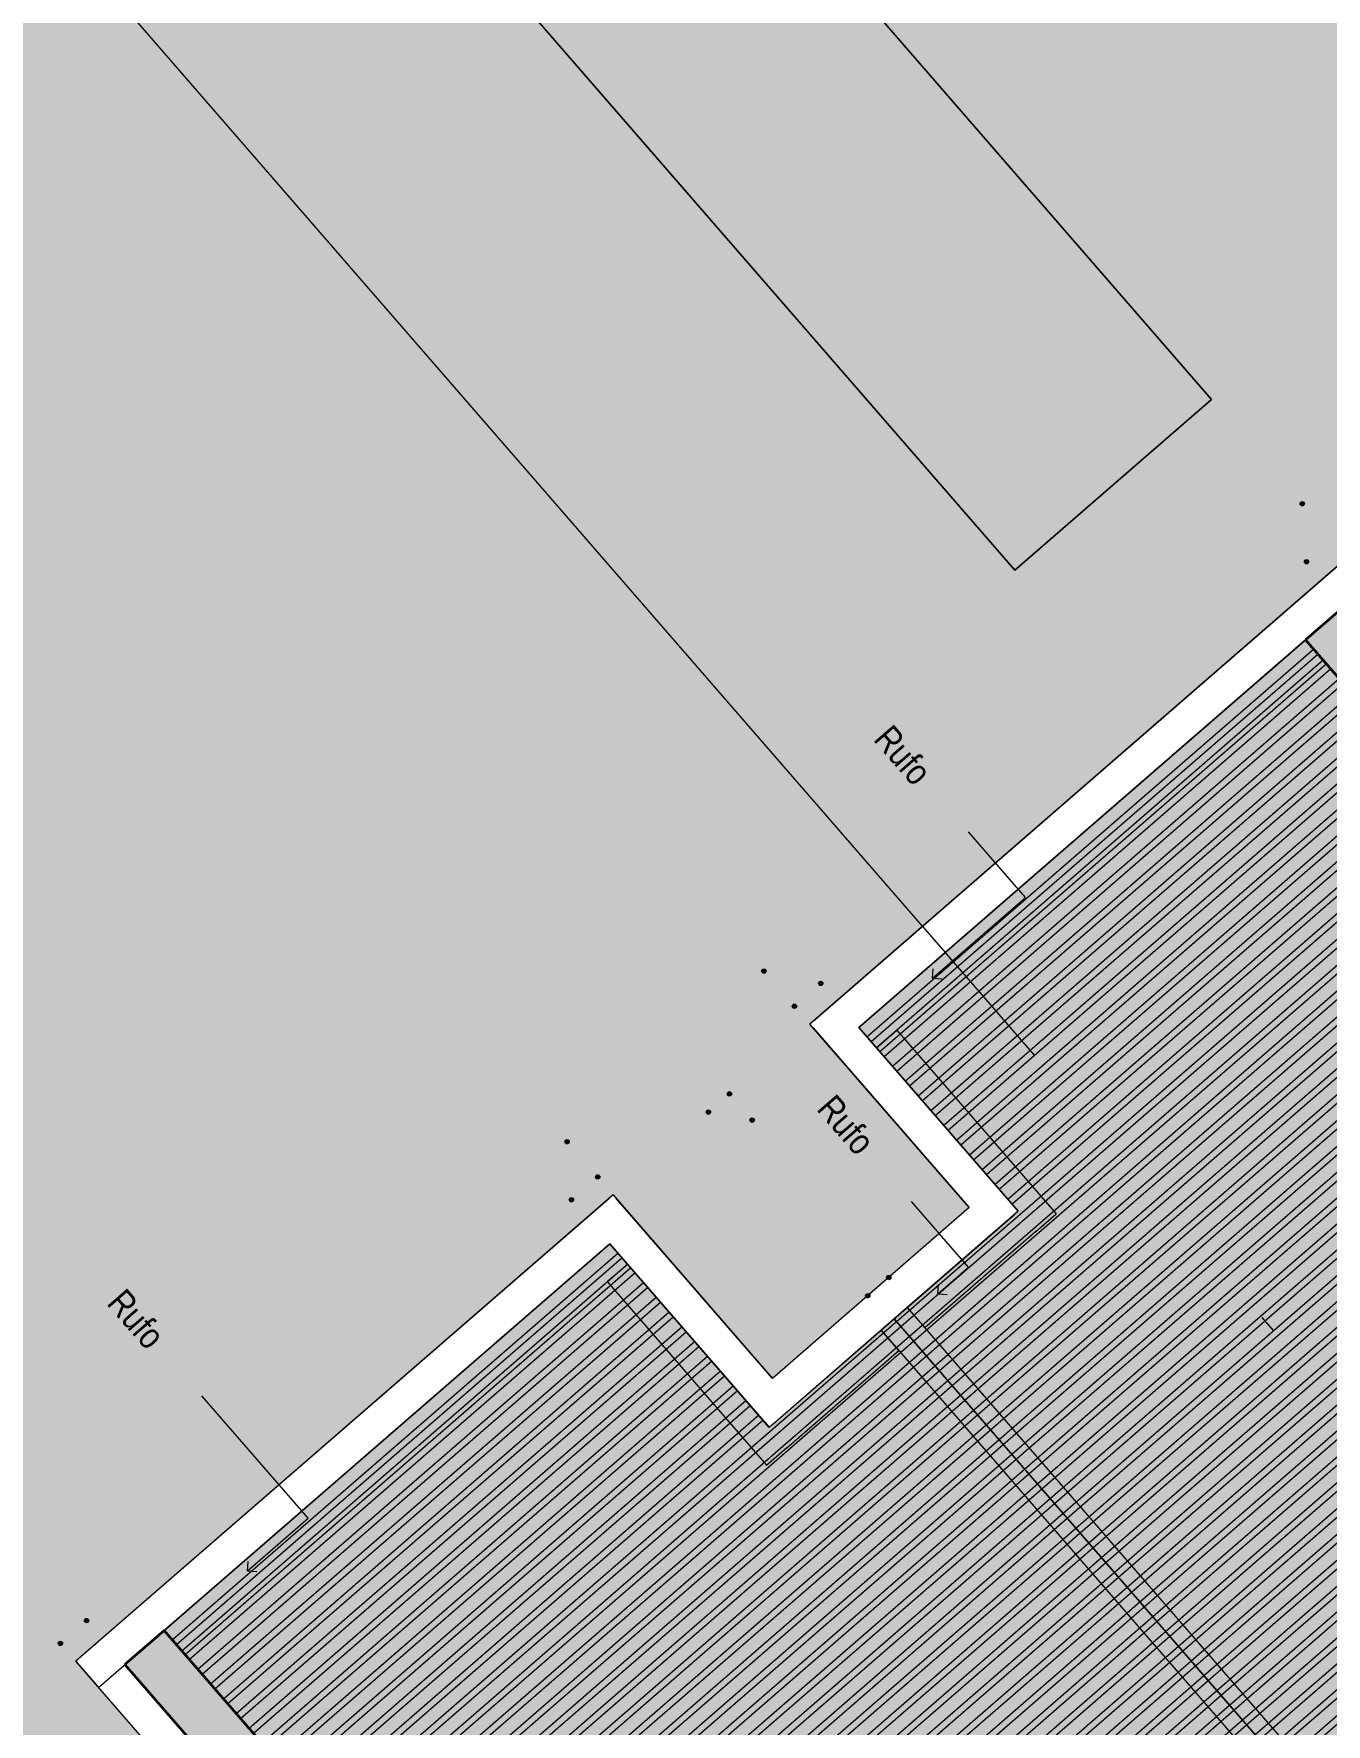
# Model space of a CAD drawing. Extents: x -175 to 397, y -1718 to -729.
# Drawn here: x 96.82 to 104.26, y -1378.06 to -1368.33 of the extents above; entities that cross this region are included whole.
import ezdxf

# ---------------------------------------------------------------- set-up
doc = ezdxf.new("R2010")
doc.units = 0
doc.header["$LTSCALE"] = 2
doc.set_wipeout_variables(frame=1)
doc.linetypes.add('Dot & Dashed', pattern=[0.012, 0.01, -0.001, 0, -0.001])
doc.linetypes.add('Wipeout_Contour', pattern=[1, 0, -1])
for name, color, linetype, lineweight in [('01_PLANTA COBERTURA_5_COBERTURA-LINHAS.EXEC_Caneta_No__241', 7, 'Continuous', 13), ('01_PLANTA COBERTURA_5_ESTRUTURA-COB.EST_Caneta_No__1', 7, 'Continuous', 35), ('01_PLANTA COBERTURA_5_ESTRUTURA-COB.EST_Caneta_No__241', 7, 'Continuous', 13), ('01_PLANTA COBERTURA_5_LAJES.EST_Caneta_No__241', 7, 'Continuous', 13), ('01_PLANTA COBERTURA_5_LAJES.EST_Caneta_No__99', 7, 'Continuous', 20), ('01_PLANTA COBERTURA_5_PAREDE CONSTRUIR_Caneta_No__241', 7, 'Continuous', 13), ('01_PLANTA COBERTURA_5_TERRENO.ARQ_Caneta_No__241', 7, 'Continuous', 13)]:
    doc.layers.add(name, color=color, linetype=linetype, lineweight=lineweight)
for name, color, linetype, lineweight, true_color in [('01_PLANTA COBERTURA_5_COTAS IMPLANTAÇÃO.EXEC_Caneta_No__25', 7, 'Continuous', 13, 0x982312), ('01_PLANTA COBERTURA_5_ESTRUTURA-COB.EST_Caneta_No__13', 7, 'Continuous', 0, 0xaaaaaa), ('01_PLANTA COBERTURA_5_ESTRUTURA-COB.EST_Caneta_No__19', 7, 'Continuous', 0, 0xe9e9e9), ('01_PLANTA COBERTURA_5_ESTRUTURA-COB.EST_Caneta_No__9', 7, 'Continuous', 5, 0x020202), ('01_PLANTA COBERTURA_5_LAJES.EST_Caneta_No__18', 7, 'Continuous', 0, 0xdfdfdf), ('01_PLANTA COBERTURA_5_LAJES.EST_Caneta_No__19', 7, 'Continuous', 0, 0xe9e9e9)]:
    doc.layers.add(name, color=color, linetype=linetype, lineweight=lineweight, true_color=true_color)
for name, color, linetype in [('01_PLANTA COBERTURA_5_ESTRUTURA-COB.EST', 7, 'Continuous'), ('01_PLANTA COBERTURA_5_PAREDE CONSTRUIR', 7, 'Continuous'), ('01_PLANTA COBERTURA_5_TERRENO.ARQ', 7, 'Continuous'), ('ARQ-COTAS', 7, 'Continuous'), ('F-SC-SUPERFICIE', 7, 'Continuous')]:
    doc.layers.add(name, color=color, linetype=linetype)
doc.styles.add('GENERATED_STYLE_2', font='ARIALN.TTF')
doc.styles.add('ROMANS', font='ROMANS.shx')
doc.dimstyles.new('1-500', dxfattribs={"dimscale": 5, "dimtxt": 0.15, "dimasz": 0.1, "dimexe": 0.05, "dimexo": 0.1, "dimgap": 0.03, "dimtad": 1, "dimzin": 5, "dimdsep": 46, "dimtxsty": 'ROMANS', "dimblk": 'OBLIQUE', "dimcen": 0, "dimclrd": 256, "dimclre": 256, "dimclrt": 2, "dimadec": 0, "dimazin": 0, "dimtfac": 1, "dimtofl": 0, "dimtmove": 2, "dimatfit": 3, "dimldrblk": 'OBLIQUE', "dimfxl": 0.04, "dimtolj": 1, "dimtzin": 1, "dimarcsym": 0})
pattern_1 = [(90, (184.42084, -1352.6369), (-0.1125, -7e-18), []), (90, (184.38334, -1352.6369), (-0.1125, -7e-18), [])]

# ---------------------------------------------------------------- blocks, each defined once
blk = doc.blocks.new('IMPLANTAÇÃO')
at = {"layer": '01_PLANTA COBERTURA_5_COTAS IMPLANTAÇÃO.EXEC_Caneta_No__25', "linetype": 'Continuous', "lineweight": 13, "true_color": 0x982312}
for points in [[(117.4902, -1385.2366), (117.4911, -1385.2414), (117.4938, -1385.2454), (117.4979, -1385.2481), (117.5027, -1385.2491), (117.5075, -1385.2481), (117.5115, -1385.2454), (117.5142, -1385.2414), (117.5152, -1385.2366), (117.5142, -1385.2318), (117.5115, -1385.2278), (117.5075, -1385.225), (117.5027, -1385.2241), (117.4979, -1385.225), (117.4938, -1385.2278), (117.4911, -1385.2318)], [(117.7585, -1385.4366), (117.7595, -1385.4414), (117.7622, -1385.4454), (117.7663, -1385.4481), (117.771, -1385.4491), (117.7758, -1385.4481), (117.7799, -1385.4454), (117.7826, -1385.4414), (117.7835, -1385.4366), (117.7826, -1385.4318), (117.7799, -1385.4278), (117.7758, -1385.425), (117.771, -1385.4241), (117.7663, -1385.425), (117.7622, -1385.4278), (117.7595, -1385.4318)], [(117.7585, -1389.1407), (117.7595, -1389.1454), (117.7622, -1389.1495), (117.7663, -1389.1522), (117.771, -1389.1532), (117.7758, -1389.1522), (117.7799, -1389.1495), (117.7826, -1389.1454), (117.7835, -1389.1407), (117.7826, -1389.1359), (117.7799, -1389.1318), (117.7758, -1389.1291), (117.771, -1389.1282), (117.7663, -1389.1291), (117.7622, -1389.1318), (117.7595, -1389.1359)], [(117.4902, -1389.3407), (117.4911, -1389.3454), (117.4938, -1389.3495), (117.4979, -1389.3522), (117.5027, -1389.3532), (117.5075, -1389.3522), (117.5115, -1389.3495), (117.5142, -1389.3454), (117.5152, -1389.3407), (117.5142, -1389.3359), (117.5115, -1389.3318), (117.5075, -1389.3291), (117.5027, -1389.3282), (117.4979, -1389.3291), (117.4938, -1389.3318), (117.4911, -1389.3359)], [(117.7585, -1389.3407), (117.7595, -1389.3454), (117.7622, -1389.3495), (117.7663, -1389.3522), (117.771, -1389.3532), (117.7758, -1389.3522), (117.7799, -1389.3495), (117.7826, -1389.3454), (117.7835, -1389.3407), (117.7826, -1389.3359), (117.7799, -1389.3318), (117.7758, -1389.3291), (117.771, -1389.3282), (117.7663, -1389.3291), (117.7622, -1389.3318), (117.7595, -1389.3359)], [(117.8943, -1389.9544), (117.8953, -1389.9591), (117.898, -1389.9632), (117.902, -1389.9659), (117.9068, -1389.9669), (117.9116, -1389.9659), (117.9156, -1389.9632), (117.9183, -1389.9591), (117.9193, -1389.9544), (117.9183, -1389.9496), (117.9156, -1389.9455), (117.9116, -1389.9428), (117.9068, -1389.9419), (117.902, -1389.9428), (117.898, -1389.9455), (117.8953, -1389.9496)], [(118.0943, -1389.9544), (118.0953, -1389.9591), (118.098, -1389.9632), (118.102, -1389.9659), (118.1068, -1389.9669), (118.1116, -1389.9659), (118.1156, -1389.9632), (118.1183, -1389.9591), (118.1193, -1389.9544), (118.1183, -1389.9496), (118.1156, -1389.9455), (118.1116, -1389.9428), (118.1068, -1389.9419), (118.102, -1389.9428), (118.098, -1389.9455), (118.0953, -1389.9496)], [(117.8943, -1390.1146), (117.8953, -1390.1194), (117.898, -1390.1235), (117.902, -1390.1262), (117.9068, -1390.1271), (117.9116, -1390.1262), (117.9156, -1390.1235), (117.9183, -1390.1194), (117.9193, -1390.1146), (117.9183, -1390.1098), (117.9156, -1390.1058), (117.9116, -1390.1031), (117.9068, -1390.1021), (117.902, -1390.1031), (117.898, -1390.1058), (117.8953, -1390.1098)], [(117.4902, -1390.8406), (117.4911, -1390.8454), (117.4938, -1390.8494), (117.4979, -1390.8521), (117.5027, -1390.8531), (117.5075, -1390.8521), (117.5115, -1390.8494), (117.5142, -1390.8454), (117.5152, -1390.8406), (117.5142, -1390.8358), (117.5115, -1390.8318), (117.5075, -1390.829), (117.5027, -1390.8281), (117.4979, -1390.829), (117.4938, -1390.8318), (117.4911, -1390.8358)], [(117.7585, -1390.8406), (117.7595, -1390.8454), (117.7622, -1390.8494), (117.7663, -1390.8521), (117.771, -1390.8531), (117.7758, -1390.8521), (117.7799, -1390.8494), (117.7826, -1390.8454), (117.7835, -1390.8406), (117.7826, -1390.8358), (117.7799, -1390.8318), (117.7758, -1390.829), (117.771, -1390.8281), (117.7663, -1390.829), (117.7622, -1390.8318), (117.7595, -1390.8358)], [(117.7585, -1391.0406), (117.7595, -1391.0454), (117.7622, -1391.0494), (117.7663, -1391.0521), (117.771, -1391.0531), (117.7758, -1391.0521), (117.7799, -1391.0494), (117.7826, -1391.0454), (117.7835, -1391.0406), (117.7826, -1391.0358), (117.7799, -1391.0318), (117.7758, -1391.029), (117.771, -1391.0281), (117.7663, -1391.029), (117.7622, -1391.0318), (117.7595, -1391.0358)], [(117.7585, -1394.7371), (117.7595, -1394.7419), (117.7622, -1394.7459), (117.7663, -1394.7486), (117.771, -1394.7496), (117.7758, -1394.7486), (117.7799, -1394.7459), (117.7826, -1394.7419), (117.7835, -1394.7371), (117.7826, -1394.7323), (117.7799, -1394.7282), (117.7758, -1394.7255), (117.771, -1394.7246), (117.7663, -1394.7255), (117.7622, -1394.7282), (117.7595, -1394.7323)], [(117.7585, -1394.9371), (117.7595, -1394.9419), (117.7622, -1394.9459), (117.7663, -1394.9486), (117.771, -1394.9496), (117.7758, -1394.9486), (117.7799, -1394.9459), (117.7826, -1394.9419), (117.7835, -1394.9371), (117.7826, -1394.9323), (117.7799, -1394.9282), (117.7758, -1394.9255), (117.771, -1394.9246), (117.7663, -1394.9255), (117.7622, -1394.9282), (117.7595, -1394.9323)]]:
    blk.add_hatch(color=24, dxfattribs=at).paths.add_polyline_path(points)
at = {"layer": '01_PLANTA COBERTURA_5_LAJES.EST_Caneta_No__18', "linetype": 'Continuous', "lineweight": 0, "true_color": 0xdfdfdf}
h = blk.add_hatch(dxfattribs=at)
h.set_pattern_fill('PISO_EXTERNO__0005', color=254, style=0, pattern_type=2)
h.set_pattern_definition([(45, (184.42084, -1352.0369), (-0.1909188, 0.1909188), [0, -0.18, 0, -0.27]), (110, (185.02084, -1352.0369), (0.253717, 0.09234544), [0, -0.132, 0, -0.228])])
h.paths.add_polyline_path([(107.9069, -1417.7385), (110.6069, -1417.7385, -0.414214), (108.6069, -1419.7385), (117.6068, -1419.7385, -0.414214), (115.6068, -1417.7385), (115.6068, -1414.9379), (115.6068, -1398.0371, -0.414214), (117.9068, -1395.7371), (118.5068, -1395.7371), (118.5068, -1394.9371), (117.9068, -1394.9371), (117.9068, -1390.841), (119.3068, -1390.841), (119.3068, -1389.3407), (117.9068, -1389.3407), (117.9068, -1385.2366), (119.3068, -1385.2366), (127.7068, -1385.2366), (130.6068, -1385.2366), (140.4068, -1385.2366), (140.4068, -1394.9371), (130.6068, -1394.9371), (130.6068, -1399.7371), (140.4068, -1399.7371), (140.4068, -1403.4885), (138.8072, -1403.4885), (138.8072, -1404.9875), (140.4068, -1404.9875), (140.4068, -1412.9375), (135.5045, -1412.9375), (135.5045, -1413.7375), (140.0599, -1413.7375), (140.0599, -1419.7385), (140.4068, -1419.7385), (142.9068, -1419.7385), (142.9068, -1380.7385), (142.7068, -1380.7385), (142.7068, -1412.9375), (141.4068, -1412.9375), (141.4068, -1382.6385), (117.9068, -1382.6385), (117.9068, -1380.7385), (107.9069, -1380.7385)])
h.paths.add_polyline_path([(110.6069, -1397.7385), (108.1069, -1397.7385), (108.1069, -1395.7261), (108.6225, -1395.7277, -0.414214), (110.6069, -1397.7245)], flags=0)
h.paths.add_polyline_path([(110.6069, -1398.2215, -0.009328), (110.6069, -1398.2973)], flags=0)
h.paths.add_polyline_path([(131.6068, -1398.9371), (131.6068, -1395.7371), (140.4068, -1395.7371), (140.4068, -1398.9371)], flags=0)
h.paths.add_polyline_path([(116.7068, -1386.7369), (108.1069, -1386.7369), (108.1069, -1385.2366), (116.7068, -1385.2366)], flags=0)
at = {"layer": '01_PLANTA COBERTURA_5_LAJES.EST_Caneta_No__19', "linetype": 'Continuous', "lineweight": 0, "true_color": 0xefefef}
blk.add_hatch(color=7, dxfattribs=at).paths.add_polyline_path([(119.5068, -1399.9371), (118.1068, -1399.9371), (118.1068, -1412.7375), (127.9068, -1412.7375), (140.2068, -1412.7375), (140.2068, -1409.4375), (140.2068, -1405.1885), (138.6072, -1405.1885), (138.6072, -1403.2885), (140.2068, -1403.2885), (140.2068, -1399.9371), (138.6072, -1399.9371), (130.4068, -1399.9371), (130.4068, -1394.7371), (140.2068, -1394.7371), (140.2068, -1385.4366), (130.4068, -1385.4366), (127.9068, -1385.4366), (127.7068, -1385.4366), (119.5068, -1385.4366), (118.1068, -1385.4366), (118.1068, -1389.1407), (119.5068, -1389.1407), (119.5068, -1391.0406), (118.1068, -1391.0406), (118.1068, -1394.7371), (119.5068, -1394.7371)])
at = {"layer": '01_PLANTA COBERTURA_5_TERRENO.ARQ', "linetype": 'Continuous', "lineweight": 0, "true_color": 0xc5d9be}
blk.add_hatch(color=9, dxfattribs=at).paths.add_polyline_path([(108.1069, -1386.7369), (116.7068, -1386.7369), (116.7068, -1385.2366), (108.1069, -1385.2366)])
at = {"layer": '01_PLANTA COBERTURA_5_COBERTURA-LINHAS.EXEC_Caneta_No__241', "color": 7, "linetype": 'Continuous', "lineweight": 13, "ltscale": 1000}
for p, q in [((118.1702, -1388.6337), (118.1702, -1387.9266)), ((118.1702, -1388.6337), (118.2077, -1388.5962)), ((119.5629, -1389.8027), (119.5629, -1389.5689)), ((119.5629, -1389.8027), (119.6004, -1389.7652)), ((118.162, -1393.8489), (118.162, -1393.3883)), ((118.162, -1393.8489), (118.1995, -1393.8114))]:
    blk.add_line(p, q, dxfattribs=at)
at = {"layer": '01_PLANTA COBERTURA_5_COTAS IMPLANTAÇÃO.EXEC_Caneta_No__25', "color": 24, "linetype": 'Continuous', "lineweight": 13, "ltscale": 1000, "true_color": 0x982312}
for centre in [(117.5027, -1385.2366), (117.771, -1385.4366), (117.771, -1389.1407), (117.5027, -1389.3407), (117.771, -1389.3407), (117.9068, -1389.9544), (118.1068, -1389.9544), (117.9068, -1390.1146), (117.5027, -1390.8406), (117.771, -1390.8406), (117.771, -1391.0406), (117.771, -1394.7371), (117.771, -1394.9371)]:
    blk.add_circle(centre, 0.0125, dxfattribs=at)
at = {"layer": '01_PLANTA COBERTURA_5_ESTRUTURA-COB.EST_Caneta_No__241', "color": 7, "linetype": 'Continuous', "lineweight": 13, "ltscale": 1000}
for p, q in [((118.2618, -1388.9857), (119.6618, -1388.9857)), ((119.6618, -1389.1407), (119.6618, -1388.9857)), ((119.6618, -1389.1407), (119.6618, -1389.9868)), ((119.6618, -1391.0406), (119.6618, -1390.1868)), ((119.6618, -1391.1947), (119.6618, -1391.0397)), ((118.2618, -1391.1947), (119.6618, -1391.1947))]:
    blk.add_line(p, q, dxfattribs=at)
at = {"layer": '01_PLANTA COBERTURA_5_LAJES.EST_Caneta_No__241', "color": 7, "linetype": 'Continuous', "lineweight": 13, "ltscale": 1000, "flags": 128}
for points in [[(118.5068, -1394.9371), (117.9068, -1394.9371), (117.9068, -1390.841), (119.3068, -1390.841), (119.3068, -1389.3407), (117.9068, -1389.3407), (117.9068, -1385.2366), (119.3068, -1385.2366), (127.7068, -1385.2366)], [(127.7068, -1385.4366), (119.5068, -1385.4366), (118.1068, -1385.4366), (118.1068, -1389.1407), (119.5068, -1389.1407), (119.5068, -1391.0406), (118.1068, -1391.0406), (118.1068, -1394.7371), (119.5068, -1394.7371)]]:
    blk.add_lwpolyline(points, dxfattribs=at)
blk.add_lwpolyline([(116.7068, -1386.7369), (108.1069, -1386.7369), (108.1069, -1385.2366), (116.7068, -1385.2366)], close=True, dxfattribs=at)
at = {"layer": '01_PLANTA COBERTURA_5_TERRENO.ARQ_Caneta_No__241', "color": 7, "linetype": 'Continuous', "lineweight": 13, "ltscale": 1000, "flags": 128}
blk.add_lwpolyline([(108.1069, -1386.7369), (116.7068, -1386.7369), (116.7068, -1385.2366), (108.1069, -1385.2366)], close=True, dxfattribs=at)
at = {"layer": '01_PLANTA COBERTURA_5_COBERTURA-LINHAS.EXEC_Caneta_No__241', "color": 7, "linetype": 'Continuous', "lineweight": 13, "char_height": 0.15, "attachment_point": 3, "style": 'GENERATED_STYLE_2'}
for insert in [(117.6652, -1387.8461), (119.0579, -1389.4885), (117.2235, -1393.3078)]:
    blk.add_mtext('\\A1;{\\pqr;\\pt0,241;\\fArial Narrow|b0|i0|c0|p0;\\W1.000000;Rufo \\fArial Narrow|b0|i0|c0|p0;\\W1.000000;\\A1{\\H.66x;\\S^  ;}\\fArial Narrow|b0|i0|c0|p0;\\W1.000000;\\fArial Narrow|b0|i0|c0|p0;\\W1.000000;\\A1{\\H.66x;\\S^  ;}\\fArial Narrow|b0|i0|c0|p0;\\W1.000000;\\fArial Narrow|b0|i0|c0|p0;\\W1.000000;\\fArial Narrow|b0|i0|c0|p0;\\W1.000000;\\fArial Narrow|b0|i0|c0|p0;\\W1.000000;\\fArial Narrow|b0|i0|c0|p0;\\W1.000000;\\fArial Narrow|b0|i0|c0|p0;\\W1.000000;\\fArial Narrow|b0|i0|c0|p0;\\W1.000000;\\A1{\\H.66x;\\S^  ;}\\fArial Narrow|b0|i0|c0|p0;\\W1.000000;\\fArial Narrow|b0|i0|c0|p0;\\W1.000000;\\A1{\\H.66x;\\S^  ;}\\fArial Narrow|b0|i0|c0|p0;\\W1.000000;\\fArial Narrow|b0|i0|c0|p0;\\W1.000000;\\fArial Narrow|b0|i0|c0|p0;\\W1.000000;\\fArial Narrow|b0|i0|c0|p0;\\W1.000000;\\fArial Narrow|b0|i0|c0|p0;\\W1.000000;\\fArial Narrow|b0|i0|c0|p0;\\W1.000000;\\fArial Narrow|b0|i0|c0|p0;\\W1.000000;\\A1{\\H.66x;\\S^  ;}\\fArial Narrow|b0|i0|c0|p0;\\W1.000000;\\fArial Narrow|b0|i0|c0|p0;\\W1.000000;\\A1{\\H.66x;\\S^  ;}\\fArial Narrow|b0|i0|c0|p0;\\W1.000000;\\fArial Narrow|b0|i0|c0|p0;\\W1.000000;\\fArial Narrow|b0|i0|c0|p0;\\W1.000000;\\fArial Narrow|b0|i0|c0|p0;\\W1.000000;\\fArial Narrow|b0|i0|c0|p0;\\W1.000000;\\fArial Narrow|b0|i0|c0|p0;\\W1.000000;\\fArial Narrow|b0|i0|c0|p0;\\W1.000000;\\A1{\\H.66x;\\S^  ;}\\fArial Narrow|b0|i0|c0|p0;\\W1.000000;\\fArial Narrow|b0|i0|c0|p0;\\W1.000000;\\A1{\\H.66x;\\S^  ;}\\fArial Narrow|b0|i0|c0|p0;\\W1.000000;\\fArial Narrow|b0|i0|c0|p0;\\W1.000000;\\fArial Narrow|b0|i0|c0|p0;\\W1.000000;\\fArial Narrow|b0|i0|c0|p0;\\W1.000000;\\fArial Narrow|b0|i0|c0|p0;\\W1.000000;\\fArial Narrow|b0|i0|c0|p0;\\W1.000000;\\fArial Narrow|b0|i0|c0|p0;\\W1.000000;\\A1{\\H.66x;\\S^  ;}\\fArial Narrow|b0|i0|c0|p0;\\W1.000000;\\fArial Narrow|b0|i0|c0|p0;\\W1.000000;\\A1{\\H.66x;\\S^  ;}\\fArial Narrow|b0|i0|c0|p0;\\W1.000000;\\fArial Narrow|b0|i0|c0|p0;\\W1.000000;\\fArial Narrow|b0|i0|c0|p0;\\W1.000000;\\fArial Narrow|b0|i0|c0|p0;\\W1.000000;\\fArial Narrow|b0|i0|c0|p0;\\W1.000000;\\fArial Narrow|b0|i0|c0|p0;\\W1.000000;\\fArial Narrow|b0|i0|c0|p0;\\W1.000000;\\A1{\\H.66x;\\S^  ;}\\fArial Narrow|b0|i0|c0|p0;\\W1.000000;}', dxfattribs=dict(at, insert=insert))
at = {"color": 254, "linetype": 'Wipeout_Contour', "lineweight": 0, "ltscale": 263.097392}
blk.add_wipeout([(107.9369, -1380.7385), (107.9369, -1380.7685), (142.8768, -1380.7685), (142.8768, -1380.7385)], dxfattribs=at).dxf.layer = '01_PLANTA COBERTURA_5_PAREDE CONSTRUIR'
at = {"color": 254, "linetype": 'Wipeout_Contour', "lineweight": 0, "ltscale": 263.370101}
blk.add_wipeout([(142.7068, -1380.9085), (108.1069, -1380.9085), (108.1069, -1380.9385), (142.7068, -1380.9385)], dxfattribs=at).dxf.layer = '01_PLANTA COBERTURA_5_PAREDE CONSTRUIR'
at = {"color": 254, "linetype": 'Wipeout_Contour', "lineweight": 0, "ltscale": 227.832282}
blk.add_wipeout([(118.1068, -1389.1407), (118.0768, -1389.1707), (118.1068, -1389.1707)], dxfattribs=at).dxf.layer = '01_PLANTA COBERTURA_5_PAREDE CONSTRUIR'
at = {"color": 254, "linetype": 'Wipeout_Contour', "lineweight": 0, "ltscale": 224.164297}
blk.add_wipeout([(119.4768, -1389.1707), (119.5068, -1389.1707), (119.5068, -1389.1407)], dxfattribs=at).dxf.layer = '01_PLANTA COBERTURA_5_PAREDE CONSTRUIR'
at = {"color": 254, "linetype": 'Wipeout_Contour', "lineweight": 0, "ltscale": 228.525281}
blk.add_wipeout([(117.9368, -1389.3107), (117.9068, -1389.3407), (117.9368, -1389.3407)], dxfattribs=at).dxf.layer = '01_PLANTA COBERTURA_5_PAREDE CONSTRUIR'
at = {"color": 254, "linetype": 'Wipeout_Contour', "lineweight": 0, "ltscale": 224.859074}
blk.add_wipeout([(119.3068, -1389.3407), (119.3368, -1389.3407), (119.3368, -1389.3107)], dxfattribs=at).dxf.layer = '01_PLANTA COBERTURA_5_PAREDE CONSTRUIR'
at = {"color": 254, "linetype": 'Wipeout_Contour', "lineweight": 0, "ltscale": 230.265187}
blk.add_wipeout([(117.9368, -1390.8406), (117.9068, -1390.8406), (117.9368, -1390.8706)], dxfattribs=at).dxf.layer = '01_PLANTA COBERTURA_5_PAREDE CONSTRUIR'
at = {"color": 254, "linetype": 'Wipeout_Contour', "lineweight": 0, "ltscale": 226.627088}
blk.add_wipeout([(119.3368, -1390.8406), (119.3068, -1390.8406), (119.3368, -1390.8706)], dxfattribs=at).dxf.layer = '01_PLANTA COBERTURA_5_PAREDE CONSTRUIR'
at = {"color": 254, "linetype": 'Wipeout_Contour', "lineweight": 0, "ltscale": 230.076109}
blk.add_wipeout([(118.1068, -1391.0106), (118.0768, -1391.0106), (118.1068, -1391.0406)], dxfattribs=at).dxf.layer = '01_PLANTA COBERTURA_5_PAREDE CONSTRUIR'
at = {"color": 254, "linetype": 'Wipeout_Contour', "lineweight": 0, "ltscale": 226.444431}
blk.add_wipeout([(119.5068, -1391.0106), (119.4768, -1391.0106), (119.5068, -1391.0406)], dxfattribs=at).dxf.layer = '01_PLANTA COBERTURA_5_PAREDE CONSTRUIR'
at = {"color": 254, "linetype": 'Wipeout_Contour', "lineweight": 0, "ltscale": 366.349934}
blk.add_wipeout([(107.9069, -1380.7685), (107.9069, -1419.7385), (107.9369, -1419.7385), (107.9369, -1380.7685)], dxfattribs=at).dxf.layer = '01_PLANTA COBERTURA_5_PAREDE CONSTRUIR'
at = {"color": 254, "linetype": 'Wipeout_Contour', "lineweight": 0, "ltscale": 263.221598}
blk.add_wipeout([(108.0769, -1380.7685), (108.0769, -1380.9085), (142.7368, -1380.9085), (142.7368, -1380.7685)], dxfattribs=at).dxf.layer = '01_PLANTA COBERTURA_5_PAREDE CONSTRUIR'
at = {"color": 254, "linetype": 'Wipeout_Contour', "lineweight": 0, "ltscale": 228.156402}
blk.add_wipeout([(118.0768, -1389.1707), (117.9368, -1389.3107), (118.0768, -1389.3107)], dxfattribs=at).dxf.layer = '01_PLANTA COBERTURA_5_PAREDE CONSTRUIR'
at = {"color": 254, "linetype": 'Wipeout_Contour', "lineweight": 0, "ltscale": 224.489971}
blk.add_wipeout([(119.3368, -1389.3107), (119.4768, -1389.3107), (119.4768, -1389.1707)], dxfattribs=at).dxf.layer = '01_PLANTA COBERTURA_5_PAREDE CONSTRUIR'
at = {"color": 254, "linetype": 'Wipeout_Contour', "lineweight": 0, "ltscale": 230.094584}
blk.add_wipeout([(118.0768, -1390.8706), (117.9368, -1390.8706), (118.0768, -1391.0106)], dxfattribs=at).dxf.layer = '01_PLANTA COBERTURA_5_PAREDE CONSTRUIR'
at = {"color": 254, "linetype": 'Wipeout_Contour', "lineweight": 0, "ltscale": 226.459494}
blk.add_wipeout([(119.4768, -1390.8706), (119.3368, -1390.8706), (119.4768, -1391.0106)], dxfattribs=at).dxf.layer = '01_PLANTA COBERTURA_5_PAREDE CONSTRUIR'
at = {"color": 254, "linetype": 'Wipeout_Contour', "lineweight": 0, "ltscale": 365.893488}
blk.add_wipeout([(108.0769, -1380.9385), (108.0769, -1419.7385), (108.1069, -1419.7385), (108.1069, -1380.9385)], dxfattribs=at).dxf.layer = '01_PLANTA COBERTURA_5_PAREDE CONSTRUIR'
at = {"color": 254, "linetype": 'Wipeout_Contour', "lineweight": 0, "ltscale": 226.485788}
blk.add_wipeout([(118.1068, -1389.1407), (118.0768, -1389.1407), (118.0768, -1389.1707)], dxfattribs=at).dxf.layer = '01_PLANTA COBERTURA_5_PAREDE CONSTRUIR'
at = {"color": 254, "linetype": 'Wipeout_Contour', "lineweight": 0, "ltscale": 222.81392}
blk.add_wipeout([(119.4768, -1389.1707), (119.5068, -1389.1407), (119.4768, -1389.1407)], dxfattribs=at).dxf.layer = '01_PLANTA COBERTURA_5_PAREDE CONSTRUIR'
at = {"color": 254, "linetype": 'Wipeout_Contour', "lineweight": 0, "ltscale": 227.178405}
blk.add_wipeout([(117.9368, -1389.3107), (117.9068, -1389.3107), (117.9068, -1389.3407)], dxfattribs=at).dxf.layer = '01_PLANTA COBERTURA_5_PAREDE CONSTRUIR'
at = {"color": 254, "linetype": 'Wipeout_Contour', "lineweight": 0, "ltscale": 223.508332}
blk.add_wipeout([(119.3068, -1389.3407), (119.3368, -1389.3107), (119.3068, -1389.3107)], dxfattribs=at).dxf.layer = '01_PLANTA COBERTURA_5_PAREDE CONSTRUIR'
at = {"color": 254, "linetype": 'Wipeout_Contour', "lineweight": 0, "ltscale": 229.937441}
blk.add_wipeout([(117.9368, -1390.8706), (117.9068, -1390.8406), (117.9068, -1390.8706)], dxfattribs=at).dxf.layer = '01_PLANTA COBERTURA_5_PAREDE CONSTRUIR'
at = {"color": 254, "linetype": 'Wipeout_Contour', "lineweight": 0, "ltscale": 226.312075}
blk.add_wipeout([(119.3068, -1390.8406), (119.3068, -1390.8706), (119.3368, -1390.8706)], dxfattribs=at).dxf.layer = '01_PLANTA COBERTURA_5_PAREDE CONSTRUIR'
at = {"color": 254, "linetype": 'Wipeout_Contour', "lineweight": 0, "ltscale": 229.752533}
blk.add_wipeout([(118.1068, -1391.0406), (118.0768, -1391.0106), (118.0768, -1391.0406)], dxfattribs=at).dxf.layer = '01_PLANTA COBERTURA_5_PAREDE CONSTRUIR'
at = {"color": 254, "linetype": 'Wipeout_Contour', "lineweight": 0, "ltscale": 226.133675}
blk.add_wipeout([(119.4768, -1391.0106), (119.4768, -1391.0406), (119.5068, -1391.0406)], dxfattribs=at).dxf.layer = '01_PLANTA COBERTURA_5_PAREDE CONSTRUIR'
at = {"color": 254, "linetype": 'Wipeout_Contour', "lineweight": 0, "ltscale": 366.159426}
blk.add_wipeout([(107.9369, -1380.9085), (107.9369, -1419.7385), (108.0769, -1419.7385), (108.0769, -1380.9085)], dxfattribs=at).dxf.layer = '01_PLANTA COBERTURA_5_PAREDE CONSTRUIR'
at = {"color": 254, "linetype": 'Wipeout_Contour', "lineweight": 0, "ltscale": 300.013208}
blk.add_wipeout([(117.9068, -1389.3107), (117.9368, -1389.3107), (117.9368, -1385.2666), (117.9068, -1385.2666)], dxfattribs=at).dxf.layer = '01_PLANTA COBERTURA_5_PAREDE CONSTRUIR'
at = {"color": 254, "linetype": 'Wipeout_Contour', "lineweight": 0, "ltscale": 299.398381}
blk.add_wipeout([(118.0768, -1385.4366), (118.0768, -1389.1407), (118.1068, -1389.1407), (118.1068, -1385.4366)], dxfattribs=at).dxf.layer = '01_PLANTA COBERTURA_5_PAREDE CONSTRUIR'
at = {"color": 254, "linetype": 'Wipeout_Contour', "lineweight": 0, "ltscale": 311.021962}
blk.add_wipeout([(117.9068, -1390.8706), (117.9068, -1394.9371), (117.9368, -1394.9371), (117.9368, -1390.8706)], dxfattribs=at).dxf.layer = '01_PLANTA COBERTURA_5_PAREDE CONSTRUIR'
at = {"color": 254, "linetype": 'Wipeout_Contour', "lineweight": 0, "ltscale": 310.611505}
blk.add_wipeout([(118.0768, -1391.0406), (118.0768, -1394.9371), (118.1068, -1394.9371), (118.1068, -1391.0406)], dxfattribs=at).dxf.layer = '01_PLANTA COBERTURA_5_PAREDE CONSTRUIR'
at = {"layer": '01_PLANTA COBERTURA_5_COBERTURA-LINHAS.EXEC_Caneta_No__241', "color": 7, "linetype": 'Continuous', "lineweight": 13, "ltscale": 1000}
blk.add_line((118.1702, -1388.6337), (118.1327, -1388.5962), dxfattribs=at)
at = {"color": 254, "linetype": 'Wipeout_Contour', "lineweight": 0, "ltscale": 226.852951}
blk.add_wipeout([(118.0768, -1389.1707), (117.9368, -1389.1707), (117.9368, -1389.3107)], dxfattribs=at).dxf.layer = '01_PLANTA COBERTURA_5_PAREDE CONSTRUIR'
at = {"color": 254, "linetype": 'Wipeout_Contour', "lineweight": 0, "ltscale": 229.919158}
blk.add_wipeout([(118.0768, -1391.0106), (117.9368, -1390.8706), (117.9368, -1391.0106)], dxfattribs=at).dxf.layer = '01_PLANTA COBERTURA_5_PAREDE CONSTRUIR'
at = {"layer": '01_PLANTA COBERTURA_5_PAREDE CONSTRUIR_Caneta_No__241', "color": 7, "linetype": 'Continuous', "lineweight": 13, "ltscale": 1000, "flags": 128}
for points in [[(117.9068, -1389.3407), (117.9368, -1389.3407)], [(117.9068, -1390.8406), (117.9368, -1390.8406)]]:
    blk.add_lwpolyline(points, dxfattribs=at)
at = {"color": 254, "linetype": 'Wipeout_Contour', "lineweight": 0, "ltscale": 299.701222}
blk.add_wipeout([(117.9368, -1389.1707), (118.0768, -1389.1707), (118.0768, -1385.4066), (117.9368, -1385.4066)], dxfattribs=at).dxf.layer = '01_PLANTA COBERTURA_5_PAREDE CONSTRUIR'
at = {"color": 254, "linetype": 'Wipeout_Contour', "lineweight": 0, "ltscale": 310.871246}
blk.add_wipeout([(117.9368, -1391.0106), (117.9368, -1394.9371), (118.0768, -1394.9371), (118.0768, -1391.0106)], dxfattribs=at).dxf.layer = '01_PLANTA COBERTURA_5_PAREDE CONSTRUIR'
at = {"layer": '01_PLANTA COBERTURA_5_COBERTURA-LINHAS.EXEC_Caneta_No__241', "color": 7, "linetype": 'Continuous', "lineweight": 13, "ltscale": 1000}
for p, q in [((118.1702, -1387.9266), (117.6702, -1387.9266)), ((118.162, -1393.3883), (117.2285, -1393.3883)), ((118.162, -1393.8489), (118.1245, -1393.8114))]:
    blk.add_line(p, q, dxfattribs=at)
at = {"layer": '01_PLANTA COBERTURA_5_ESTRUTURA-COB.EST_Caneta_No__1', "color": 7, "linetype": 'Continuous', "lineweight": 35, "ltscale": 1000, "flags": 128}
for points in [[(118.1068, -1385.7366), (140.2068, -1385.7366), (140.2068, -1385.4366), (118.1068, -1385.4366)], [(118.1068, -1394.7371), (140.2068, -1394.7371), (140.2068, -1394.4371), (118.1068, -1394.4371)]]:
    blk.add_lwpolyline(points, close=True, dxfattribs=at)
at = {"layer": '01_PLANTA COBERTURA_5_ESTRUTURA-COB.EST_Caneta_No__241', "color": 7, "linetype": 'Continuous', "lineweight": 13, "ltscale": 1000}
for p, q in [((118.1068, -1385.7366), (118.2618, -1385.7366)), ((118.2618, -1394.4371), (118.1068, -1394.4371))]:
    blk.add_line(p, q, dxfattribs=at)
at = {"layer": '01_PLANTA COBERTURA_5_LAJES.EST_Caneta_No__99', "color": 7, "linetype": 'Dot & Dashed', "lineweight": 20, "ltscale": 1000}
blk.add_line((142.9896, -1388.4815), (107.715, -1388.4815), dxfattribs=at)
at = {"layer": '01_PLANTA COBERTURA_5_PAREDE CONSTRUIR_Caneta_No__241', "color": 7, "linetype": 'Continuous', "lineweight": 13, "ltscale": 1000, "flags": 128}
for points in [[(117.9068, -1385.2366), (117.9068, -1389.3407)], [(118.1068, -1389.1407), (118.1068, -1385.4366)], [(117.9068, -1390.8406), (117.9068, -1394.9371)], [(118.1068, -1394.9371), (118.1068, -1391.0406)], [(117.9068, -1394.9371), (117.9368, -1394.9371)], [(117.9368, -1394.9371), (118.0768, -1394.9371)], [(118.0768, -1394.9371), (118.1068, -1394.9371)]]:
    blk.add_lwpolyline(points, dxfattribs=at)
at = {"color": 254, "linetype": 'Wipeout_Contour', "lineweight": 0, "ltscale": 300.422455}
blk.add_wipeout([(118.1068, -1389.1707), (119.4768, -1389.1707), (119.4768, -1389.1407), (118.1068, -1389.1407)], dxfattribs=at).dxf.layer = '01_PLANTA COBERTURA_5_PAREDE CONSTRUIR'
at = {"color": 254, "linetype": 'Wipeout_Contour', "lineweight": 0, "ltscale": 301.347409}
blk.add_wipeout([(117.9368, -1389.3407), (119.3068, -1389.3407), (119.3068, -1389.3107), (117.9368, -1389.3107)], dxfattribs=at).dxf.layer = '01_PLANTA COBERTURA_5_PAREDE CONSTRUIR'
at = {"color": 254, "linetype": 'Wipeout_Contour', "lineweight": 0, "ltscale": 304.374661}
blk.add_wipeout([(117.9368, -1390.8706), (119.3068, -1390.8706), (119.3068, -1390.8406), (117.9368, -1390.8406)], dxfattribs=at).dxf.layer = '01_PLANTA COBERTURA_5_PAREDE CONSTRUIR'
at = {"color": 254, "linetype": 'Wipeout_Contour', "lineweight": 0, "ltscale": 304.129619}
blk.add_wipeout([(118.1068, -1391.0406), (119.4768, -1391.0406), (119.4768, -1391.0106), (118.1068, -1391.0106)], dxfattribs=at).dxf.layer = '01_PLANTA COBERTURA_5_PAREDE CONSTRUIR'
at = {"color": 254, "linetype": 'Wipeout_Contour', "lineweight": 0, "ltscale": 223.18129}
blk.add_wipeout([(119.3368, -1389.3107), (119.4768, -1389.1707), (119.3368, -1389.1707)], dxfattribs=at).dxf.layer = '01_PLANTA COBERTURA_5_PAREDE CONSTRUIR'
at = {"color": 254, "linetype": 'Wipeout_Contour', "lineweight": 0, "ltscale": 226.297213}
blk.add_wipeout([(119.3368, -1390.8706), (119.3368, -1391.0106), (119.4768, -1391.0106)], dxfattribs=at).dxf.layer = '01_PLANTA COBERTURA_5_PAREDE CONSTRUIR'
at = {"layer": '01_PLANTA COBERTURA_5_PAREDE CONSTRUIR_Caneta_No__241', "color": 7, "linetype": 'Continuous', "lineweight": 13, "ltscale": 1000, "flags": 128}
for points in [[(119.5068, -1389.1407), (119.5068, -1389.1707)], [(119.5068, -1391.0406), (119.5068, -1391.0106)]]:
    blk.add_lwpolyline(points, dxfattribs=at)
at = {"color": 254, "linetype": 'Wipeout_Contour', "lineweight": 0, "ltscale": 300.884542}
blk.add_wipeout([(118.0768, -1389.3107), (119.3368, -1389.3107), (119.3368, -1389.1707), (118.0768, -1389.1707)], dxfattribs=at).dxf.layer = '01_PLANTA COBERTURA_5_PAREDE CONSTRUIR'
at = {"color": 254, "linetype": 'Wipeout_Contour', "lineweight": 0, "ltscale": 304.251394}
blk.add_wipeout([(118.0768, -1391.0106), (119.3368, -1391.0106), (119.3368, -1390.8706), (118.0768, -1390.8706)], dxfattribs=at).dxf.layer = '01_PLANTA COBERTURA_5_PAREDE CONSTRUIR'
at = {"layer": '01_PLANTA COBERTURA_5_ESTRUTURA-COB.EST', "linetype": 'Continuous', "lineweight": 0, "true_color": 0xffffff}
for points in [[(118.1068, -1389.1407), (118.2618, -1389.1407), (118.2618, -1385.7366), (118.1068, -1385.7366)], [(118.2618, -1391.0406), (118.1068, -1391.0406), (118.1068, -1394.4371), (118.2618, -1394.4371)]]:
    blk.add_hatch(color=7, dxfattribs=at).paths.add_polyline_path(points)
at = {"layer": '01_PLANTA COBERTURA_5_ESTRUTURA-COB.EST_Caneta_No__241', "color": 7, "linetype": 'Continuous', "lineweight": 13, "ltscale": 1000}
for p, q in [((118.1068, -1385.7366), (118.1068, -1389.1407)), ((118.2618, -1385.7366), (118.2618, -1389.1407)), ((118.2618, -1389.1407), (118.2618, -1388.9857)), ((118.1068, -1389.1407), (118.2618, -1389.1407)), ((118.1068, -1394.4371), (118.1068, -1391.0406)), ((118.2618, -1391.0406), (118.1068, -1391.0406)), ((118.2618, -1391.1947), (118.2618, -1391.0397)), ((118.2618, -1394.4371), (118.2618, -1391.0406))]:
    blk.add_line(p, q, dxfattribs=at)
at = {"layer": '01_PLANTA COBERTURA_5_PAREDE CONSTRUIR_Caneta_No__241', "color": 7, "linetype": 'Continuous', "lineweight": 13, "ltscale": 1000, "flags": 128}
for points in [[(119.5068, -1389.1407), (118.1068, -1389.1407)], [(117.9368, -1389.3407), (119.3068, -1389.3407)], [(119.3068, -1390.8406), (117.9368, -1390.8406)], [(118.1068, -1391.0406), (119.5068, -1391.0406)]]:
    blk.add_lwpolyline(points, dxfattribs=at)
at = {"color": 254, "linetype": 'Wipeout_Contour', "lineweight": 0, "ltscale": 299.841061}
blk.add_wipeout([(119.5068, -1389.1707), (119.4768, -1389.1707), (119.4768, -1391.0106), (119.5068, -1391.0106)], dxfattribs=at).dxf.layer = '01_PLANTA COBERTURA_5_PAREDE CONSTRUIR'
at = {"color": 254, "linetype": 'Wipeout_Contour', "lineweight": 0, "ltscale": 300.426567}
blk.add_wipeout([(119.3368, -1390.8406), (119.3368, -1389.3407), (119.3068, -1389.3407), (119.3068, -1390.8406)], dxfattribs=at).dxf.layer = '01_PLANTA COBERTURA_5_PAREDE CONSTRUIR'
at = {"layer": '01_PLANTA COBERTURA_5_ESTRUTURA-COB.EST', "linetype": 'Continuous', "lineweight": 0, "true_color": 0xffffff}
for points in [[(118.2618, -1388.9857), (118.2618, -1389.1407), (119.6618, -1389.1407), (119.6618, -1388.9857)], [(118.2618, -1391.0397), (118.2618, -1391.1947), (119.6618, -1391.1947), (119.6618, -1391.0406), (119.5068, -1391.0406), (119.5068, -1391.0397)]]:
    blk.add_hatch(color=7, dxfattribs=at).paths.add_polyline_path(points)
at = {"layer": '01_PLANTA COBERTURA_5_ESTRUTURA-COB.EST_Caneta_No__241', "color": 7, "linetype": 'Continuous', "lineweight": 13, "ltscale": 1000}
for p, q in [((118.2618, -1389.1407), (119.5068, -1389.1407)), ((118.2618, -1391.0397), (119.5068, -1391.0397))]:
    blk.add_line(p, q, dxfattribs=at)
at = {"color": 254, "linetype": 'Wipeout_Contour', "lineweight": 0, "ltscale": 300.131875}
blk.add_wipeout([(119.4768, -1389.3107), (119.3368, -1389.3107), (119.3368, -1390.8706), (119.4768, -1390.8706)], dxfattribs=at).dxf.layer = '01_PLANTA COBERTURA_5_PAREDE CONSTRUIR'
at = {"layer": '01_PLANTA COBERTURA_5_COTAS IMPLANTAÇÃO.EXEC_Caneta_No__25', "linetype": 'Continuous', "lineweight": 13, "true_color": 0x982312}
for points in [[(119.2943, -1389.9544), (119.2953, -1389.9591), (119.298, -1389.9632), (119.302, -1389.9659), (119.3068, -1389.9669), (119.3116, -1389.9659), (119.3156, -1389.9632), (119.3184, -1389.9591), (119.3193, -1389.9544), (119.3184, -1389.9496), (119.3156, -1389.9455), (119.3116, -1389.9428), (119.3068, -1389.9419), (119.302, -1389.9428), (119.298, -1389.9455), (119.2953, -1389.9496)], [(119.2943, -1390.1146), (119.2953, -1390.1194), (119.298, -1390.1235), (119.302, -1390.1262), (119.3068, -1390.1271), (119.3116, -1390.1262), (119.3156, -1390.1235), (119.3184, -1390.1194), (119.3193, -1390.1146), (119.3184, -1390.1098), (119.3156, -1390.1058), (119.3116, -1390.1031), (119.3068, -1390.1021), (119.302, -1390.1031), (119.298, -1390.1058), (119.2953, -1390.1098)]]:
    blk.add_hatch(color=24, dxfattribs=at).paths.add_polyline_path(points)
at = {"layer": '01_PLANTA COBERTURA_5_ESTRUTURA-COB.EST', "linetype": 'Continuous', "lineweight": 0, "true_color": 0xffffff}
for points in [[(119.5068, -1389.9868), (119.6618, -1389.9868), (119.6618, -1389.1407), (119.5068, -1389.1407)], [(119.6618, -1390.1868), (119.5068, -1390.1868), (119.5068, -1391.0406), (119.6618, -1391.0406)]]:
    blk.add_hatch(color=7, dxfattribs=at).paths.add_polyline_path(points)
at = {"layer": '01_PLANTA COBERTURA_5_ESTRUTURA-COB.EST_Caneta_No__13', "linetype": 'Continuous', "lineweight": 0, "true_color": 0xaaaaaa}
h = blk.add_hatch(dxfattribs=at)
h.set_pattern_fill('TELHA_COBERTURA_02_0005', color=253, style=0, pattern_type=2)
h.set_pattern_definition(pattern_1)
h.paths.add_polyline_path([(140.2068, -1385.7366), (118.1068, -1385.7366), (118.1068, -1389.1407), (119.5068, -1389.1407), (119.5068, -1390.0868), (140.2068, -1390.0868)])
h = blk.add_hatch(dxfattribs=at)
h.set_pattern_fill('TELHA_COBERTURA_02_0005', color=253, style=0, pattern_type=2)
h.set_pattern_definition(pattern_1)
h.paths.add_polyline_path([(118.1068, -1391.0406), (118.1068, -1394.4371), (119.5068, -1394.4371), (140.2068, -1394.4371), (140.2068, -1390.0868), (119.5068, -1390.0868), (119.5068, -1391.0406)])
at = {"layer": '01_PLANTA COBERTURA_5_ESTRUTURA-COB.EST_Caneta_No__19', "linetype": 'Continuous', "lineweight": 0, "true_color": 0xe9e9e9}
blk.add_hatch(color=254, dxfattribs=at).paths.add_polyline_path([(119.5068, -1389.9868), (119.5068, -1390.1868), (140.2068, -1390.1868), (140.2068, -1389.9868)])
at = {"layer": '01_PLANTA COBERTURA_5_COBERTURA-LINHAS.EXEC_Caneta_No__241', "color": 7, "linetype": 'Continuous', "lineweight": 13, "ltscale": 1000}
for p, q in [((119.5629, -1389.5689), (119.0629, -1389.5689)), ((119.5629, -1389.8027), (119.5254, -1389.7652))]:
    blk.add_line(p, q, dxfattribs=at)
at = {"layer": '01_PLANTA COBERTURA_5_COTAS IMPLANTAÇÃO.EXEC_Caneta_No__25', "color": 24, "linetype": 'Continuous', "lineweight": 13, "ltscale": 1000, "true_color": 0x982312}
for centre in [(119.3068, -1389.9544), (119.3068, -1390.1146)]:
    blk.add_circle(centre, 0.0125, dxfattribs=at)
at = {"layer": '01_PLANTA COBERTURA_5_ESTRUTURA-COB.EST_Caneta_No__241', "color": 7, "linetype": 'Continuous', "lineweight": 13, "ltscale": 1000}
for p, q in [((119.5068, -1389.1407), (119.5068, -1389.9868)), ((119.5068, -1389.9868), (140.2068, -1389.9868)), ((119.5068, -1390.1868), (119.5068, -1389.9868)), ((119.5068, -1389.9868), (119.6618, -1389.9868)), ((119.5068, -1390.1868), (140.2068, -1390.1868)), ((119.5068, -1391.0397), (119.5068, -1390.1868)), ((119.6618, -1390.1868), (119.5068, -1390.1868))]:
    blk.add_line(p, q, dxfattribs=at)
at = {"layer": '01_PLANTA COBERTURA_5_ESTRUTURA-COB.EST_Caneta_No__9', "color": 18, "linetype": 'Continuous', "lineweight": 5, "ltscale": 1000, "true_color": 0x020202, "flags": 128}
for points in [[(140.2068, -1385.7366), (118.1068, -1385.7366), (118.1068, -1389.1407), (119.5068, -1389.1407), (119.5068, -1390.0868), (140.2068, -1390.0868)], [(118.1068, -1391.0406), (118.1068, -1394.4371), (119.5068, -1394.4371), (140.2068, -1394.4371), (140.2068, -1390.0868), (119.5068, -1390.0868), (119.5068, -1391.0406)]]:
    blk.add_lwpolyline(points, close=True, dxfattribs=at)
at = {"layer": '01_PLANTA COBERTURA_5_PAREDE CONSTRUIR_Caneta_No__241', "color": 7, "linetype": 'Continuous', "lineweight": 13, "ltscale": 1000, "flags": 128}
for points in [[(119.5068, -1391.0106), (119.5068, -1389.1707)], [(119.3068, -1389.3407), (119.3068, -1390.8406)]]:
    blk.add_lwpolyline(points, dxfattribs=at)
blk = doc.blocks.new('_Oblique')
at = {"color": 0, "linetype": 'ByBlock', "lineweight": -2}
blk.add_line((-0.5, -0.5), (0.5, 0.5), dxfattribs=at)
blk = doc.blocks.new('*D192')
at = {"layer": 'ARQ-COTAS', "lineweight": -2, "transparency": 16777216}
for p, q in [((101.6021, -1360.5151), (102.5495, -1359.6927)), ((102.3607, -1359.8566), (125.3041, -1386.2876)), ((124.5455, -1386.9461), (125.4929, -1386.1237))]:
    blk.add_line(p, q, dxfattribs=at)
at = {"layer": 'Defpoints', "color": 0, "transparency": 16777216}
for p in [(101.2245, -1360.8429), (125.3041, -1386.2876), (124.1679, -1387.2739)]:
    blk.add_point(p, dxfattribs=at)
at = {"layer": 'ARQ-COTAS', "lineweight": -2, "transparency": 16777216, "xscale": 0.5, "yscale": 0.5, "zscale": 0.5}
for p, rotation in [((102.3607, -1359.8566), 130.9596220460994), ((125.3041, -1386.2876), 310.9596220460994)]:
    blk.add_blockref('_Oblique', p, dxfattribs=dict(at, rotation=rotation))
at = {"layer": 'ARQ-COTAS', "color": 2, "transparency": 16777216, "insert": (114.2288, -1372.7279), "char_height": 0.75, "attachment_point": 5, "rotation": 310.95962, "style": 'ROMANS'}
blk.add_mtext('\\A1;35.00', dxfattribs=at)
blk = doc.blocks.new('*D194')
at = {"layer": 'ARQ-COTAS', "lineweight": -2, "transparency": 16777216}
for p, q in [((133.7986, -1331.9048), (132.9318, -1330.9063)), ((70.7449, -1385.2187), (133.0956, -1331.0951)), ((71.4478, -1386.0284), (70.581, -1385.0299))]:
    blk.add_line(p, q, dxfattribs=at)
at = {"layer": 'Defpoints', "color": 0, "transparency": 16777216}
for p in [(133.0956, -1331.0951), (134.1263, -1332.2824), (71.7756, -1386.406)]:
    blk.add_point(p, dxfattribs=at)
at = {"layer": 'ARQ-COTAS', "lineweight": -2, "transparency": 16777216, "xscale": 0.5, "yscale": 0.5, "zscale": 0.5}
for p, rotation in [((133.0956, -1331.0951), 40.95962192382969), ((70.7449, -1385.2187), 220.9596219238297)]:
    blk.add_blockref('_Oblique', p, dxfattribs=dict(at, rotation=rotation))
at = {"layer": 'ARQ-COTAS', "color": 2, "transparency": 16777216, "insert": (101.5761, -1357.7604), "char_height": 0.75, "attachment_point": 5, "rotation": 40.95962, "style": 'ROMANS'}
blk.add_mtext('\\A1;82.56', dxfattribs=at)

msp = doc.modelspace()

# ---------------------------------------------------------------- block references
at = {"layer": 'F-SC-SUPERFICIE', "rotation": 310.9596220460998}
msp.add_blockref('IMPLANTAÇÃO', (1073.1833, -374.2433), dxfattribs=at)

# ---------------------------------------------------------------- next in the draw order: dimensions: what is measured, and where the dimension line sits
at = {"layer": 'ARQ-COTAS'}
for p1, p2, distance, picture, middle in [((71.7756, -1386.406), (134.1263, -1332.2824), 1.5723, '*D194', (101.5761, -1357.7604)), ((101.2245, -1360.8429), (124.1679, -1387.2739), 1.5046, '*D192', (114.2288, -1372.7279))]:
    dim = msp.add_aligned_dim(p1=p1, p2=p2, distance=distance, dimstyle='1-500', dxfattribs=at)
    dim.commit()
    dim.dimension.update_dxf_attribs({"geometry": picture, "text_midpoint": middle})

doc.saveas('drawing.dxf')
